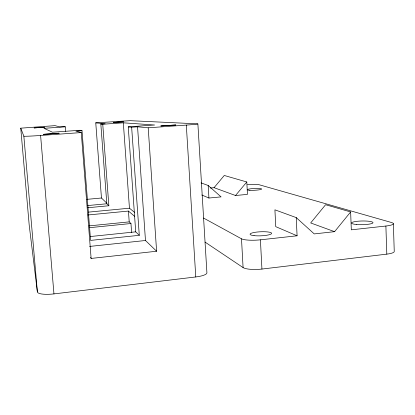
<?xml version="1.0" encoding="UTF-8"?>
<svg xmlns="http://www.w3.org/2000/svg" width="415" height="415" viewBox="0 0 415 415"><rect width="100%" height="100%" fill="white"/><g stroke="black" fill="none" stroke-linecap="round" stroke-linejoin="round"><path stroke-width="0.62" d="M334.578 231.669L350.634 211.941L325.599 204.714L310.679 222.948L334.578 231.669L314.238 233.904L296.232 217.6L274.917 209.824L275.752 226.657L297.083 235.793L296.232 217.6M214.062 187.679L235.523 195.512L246.795 181.972L224.271 175.472L214.062 187.679L210.312 188.021M197.882 123.919L206.914 272.816A14.873 3.585 -3.5 0 1 195.781 276.955L53.955 293.898A15.796 3.839 -6.4 0 1 37.376 291.911L29.211 225.2L20.75 128.173L55.008 125.641L59.708 126.881L64.195 126.575L65.305 126.834L65.669 131.337M205.062 242.106L243.086 267.582A14.655 3.419 -2.2 0 0 261.938 269.055L386.811 254.136A14.572 3.045 -0.1 0 0 394.25 251.454L393.363 223.716M90.543 257.347L91.124 258.441L156.611 251.241L148.202 127.804L137.552 126.798L131.648 127.218L128.251 126.866L135.715 231.85L139.284 235.315L90.584 240.399L82.02 130.725L80.048 130.263L52.456 132.209L43.985 128.308L65.305 126.834M203.552 218.046L241.504 238.812A14.717 2.843 -2.4 0 0 260.413 239.823L297.083 235.793M247.459 184.613A9.135 1.095 -3 0 1 258.986 184.696L391.392 222.476A14.629 2.532 -0.8 0 1 385.883 226.03L351.318 229.827L350.634 211.941M89.557 246.443L145.478 240.498L156.611 251.241M90.309 236.54L135.715 231.85M88.836 225.91L129.21 221.875L130.964 223.519L131.607 232.53M89.692 227.669L130.964 223.519M87.98 214.975L128.432 211.069L134.782 216.464M201.804 194.983L208.932 198.033L221.076 196.881L208.18 185.484L201.068 182.885M235.523 195.512L247.459 194.381L246.795 181.972M88.457 212.127L129.454 208.2L134.46 212.288M87.466 205.581L106.816 203.77L108.855 205.747L87.85 207.733M86.782 199.361L101.462 198.012L106.909 203.272M20.75 128.173L23.852 136.177A16.169 0.472 -4 0 0 40.597 135.472L81.278 132.572L91.124 258.441M148.202 127.804L186.304 125.091A15.21 0.441 -3.7 0 0 197.39 123.841L130.056 120.672L95.756 122.85L101.462 198.012M128.251 126.866L154.603 125.008L123.328 122.819L102.749 124.241L100.824 124.044L106.816 203.77M82.02 130.725L75.914 131.156L81.278 132.572M100.824 124.044L105.197 123.743L95.756 122.85M23.852 136.177L37.376 291.911M40.597 135.472L53.955 293.898M102.749 124.241L108.855 205.747M128.432 211.069L129.21 221.875M131.648 127.218L139.284 235.315M123.328 122.819L129.454 208.2M137.552 126.798L145.478 240.498M186.304 125.091L195.781 276.955M208.18 185.484L208.932 198.033M241.504 238.812L243.086 267.582M260.413 239.823L261.938 269.055M385.883 226.03L386.811 254.136M59.117 133.21L43.461 134.32L59.117 133.21M44.571 127.198L34.139 127.913L44.571 127.198M175.804 124.988L160.911 125.927L175.804 124.988M123.291 121.803L113.316 122.441L123.291 121.803M249.846 190.293A7.185 0.903 -2.9 0 0 261.543 189.183A7.185 0.903 -2.9 0 0 252.04 188.643A7.185 0.903 -2.9 0 0 249.846 190.293M254.022 235.637A10.79 2.028 -2.4 0 0 271.498 233.697A10.79 2.028 -2.4 0 0 257.061 232.042A10.79 2.028 -2.4 0 0 254.022 235.637M356.687 224.51A10.728 1.847 -1 0 0 373.007 222.694A10.728 1.847 -1 0 0 357.159 221.299A10.728 1.847 -1 0 0 356.687 224.51"/></g></svg>
